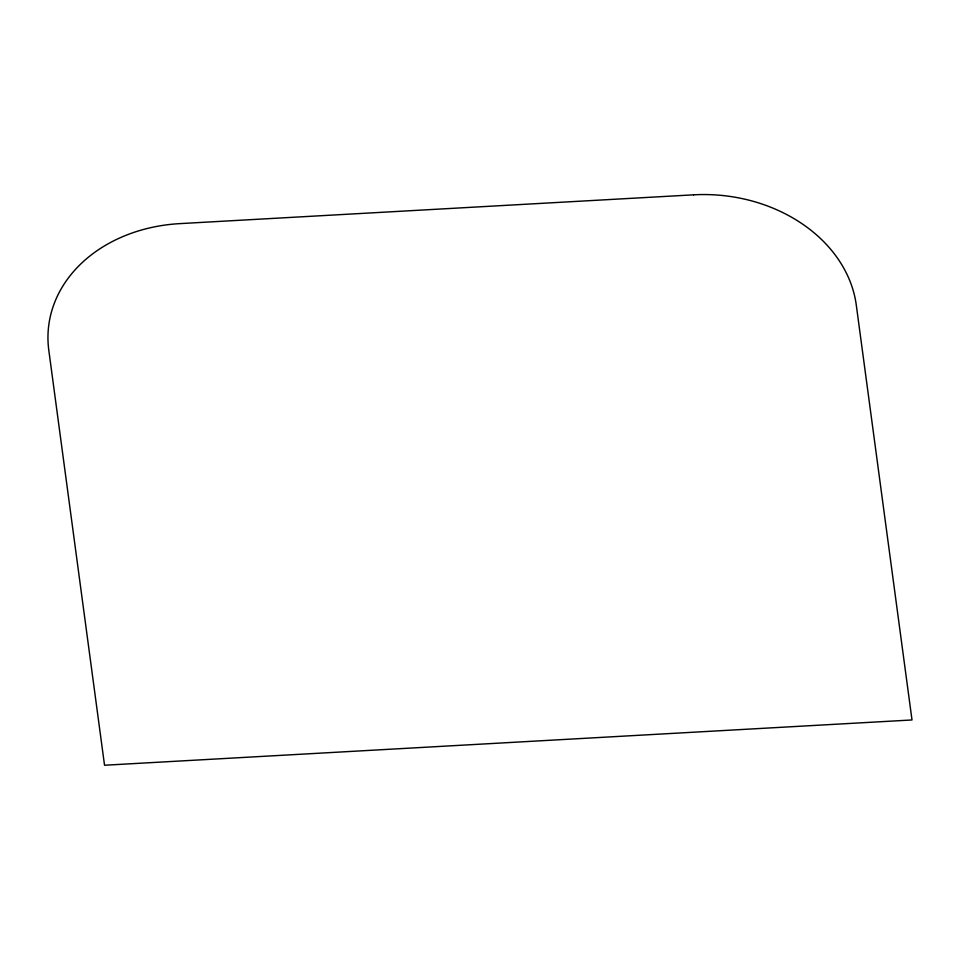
<?xml version="1.0" encoding="UTF-8"?>
<svg xmlns="http://www.w3.org/2000/svg" width="960" height="960" viewBox="0 0 960 960"><rect width="100%" height="100%" fill="white"/><g stroke="black" fill="none" stroke-linecap="round" stroke-linejoin="round"><path stroke-width="1.44" d="M693.564 194.832L179.712 223.632A147.876 118.56 5 0 0 48.816 350.388L104.532 765.24L912 719.964L856.296 305.124A147.876 118.56 5 0 0 693.564 194.832"/></g></svg>
